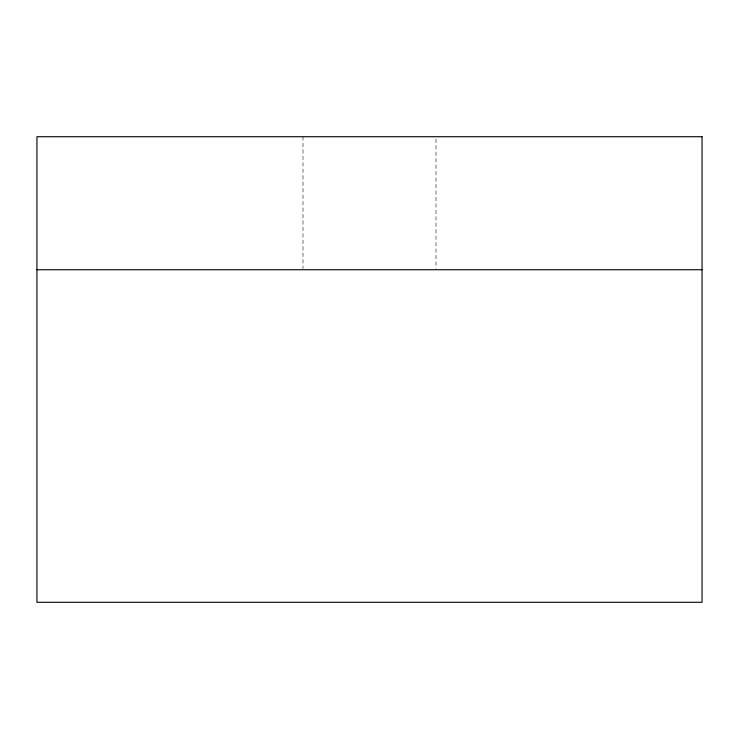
<?xml version="1.0" encoding="UTF-8"?>
<svg xmlns="http://www.w3.org/2000/svg" width="739" height="739" viewBox="0 0 739 739"><rect width="100%" height="100%" fill="white"/><g stroke="black" fill="none" stroke-linecap="round" stroke-linejoin="round"><path stroke-width="0.55" stroke-dasharray="3.69 2.77" d="M436.01 139.006L436.01 268.59M302.99 136.715L302.99 268.59"/><path stroke-width="1.11" d="M36.95 269.735L702.05 269.735M702.05 136.715L36.95 136.715L36.95 602.285L702.05 602.285L702.05 136.715"/></g></svg>
